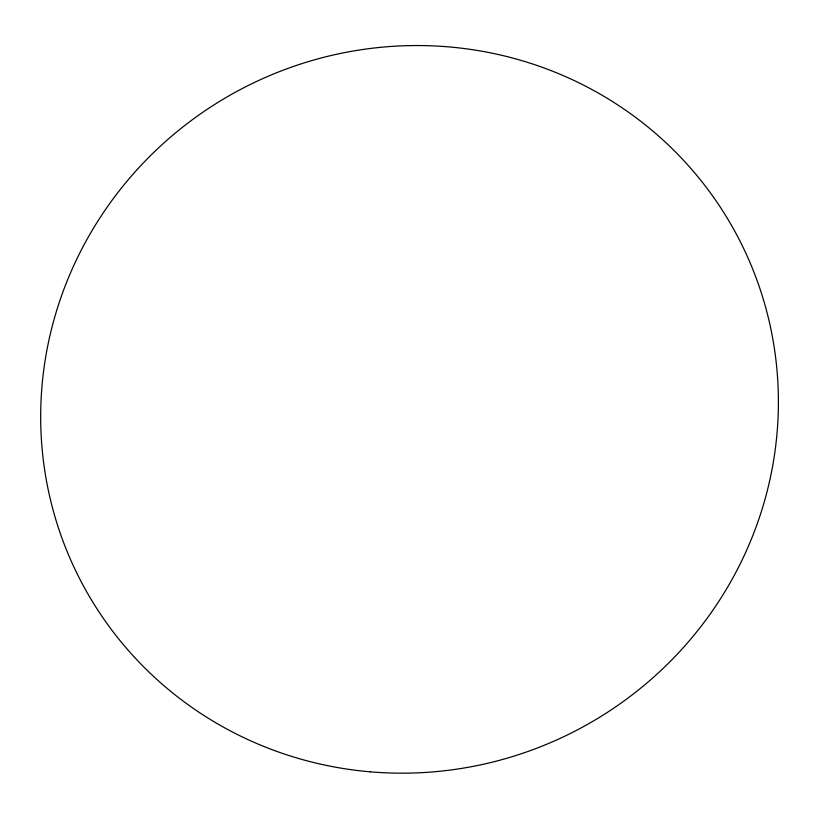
<?xml version="1.0" encoding="UTF-8"?>
<svg xmlns="http://www.w3.org/2000/svg" width="819" height="819" viewBox="0 0 819 819"><rect width="100%" height="100%" fill="white"/><g stroke="black" fill="none" stroke-linecap="round" stroke-linejoin="round"><path stroke-width="1.23" d="M370.444 771.836A370.823 361.803 -28 0 0 746.733 255.129A370.823 361.803 -28 0 0 111.456 201.116A370.823 361.803 -28 0 0 370.444 771.836"/></g></svg>
